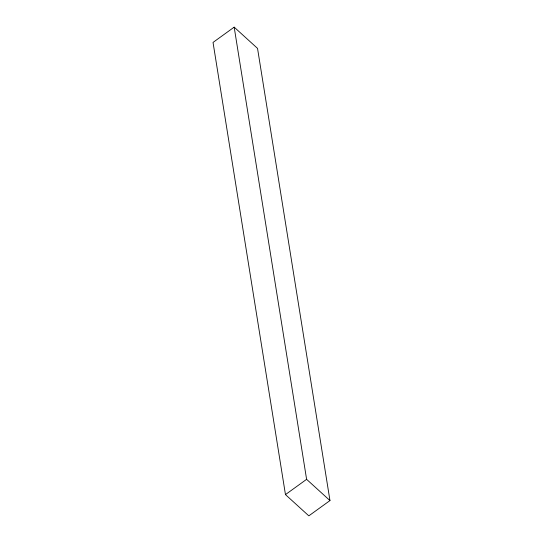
<?xml version="1.0" encoding="UTF-8"?>
<svg xmlns="http://www.w3.org/2000/svg" width="543" height="543" viewBox="0 0 543 543"><rect width="100%" height="100%" fill="white"/><g stroke="black" fill="none" stroke-linecap="round" stroke-linejoin="round"><path stroke-width="0.81" d="M234.176 27.15L213.032 42.429L285.462 494.605L308.824 515.85L329.968 500.571L257.538 48.395L234.176 27.15L306.605 479.333L329.968 500.571M285.462 494.605L306.605 479.333"/></g></svg>
